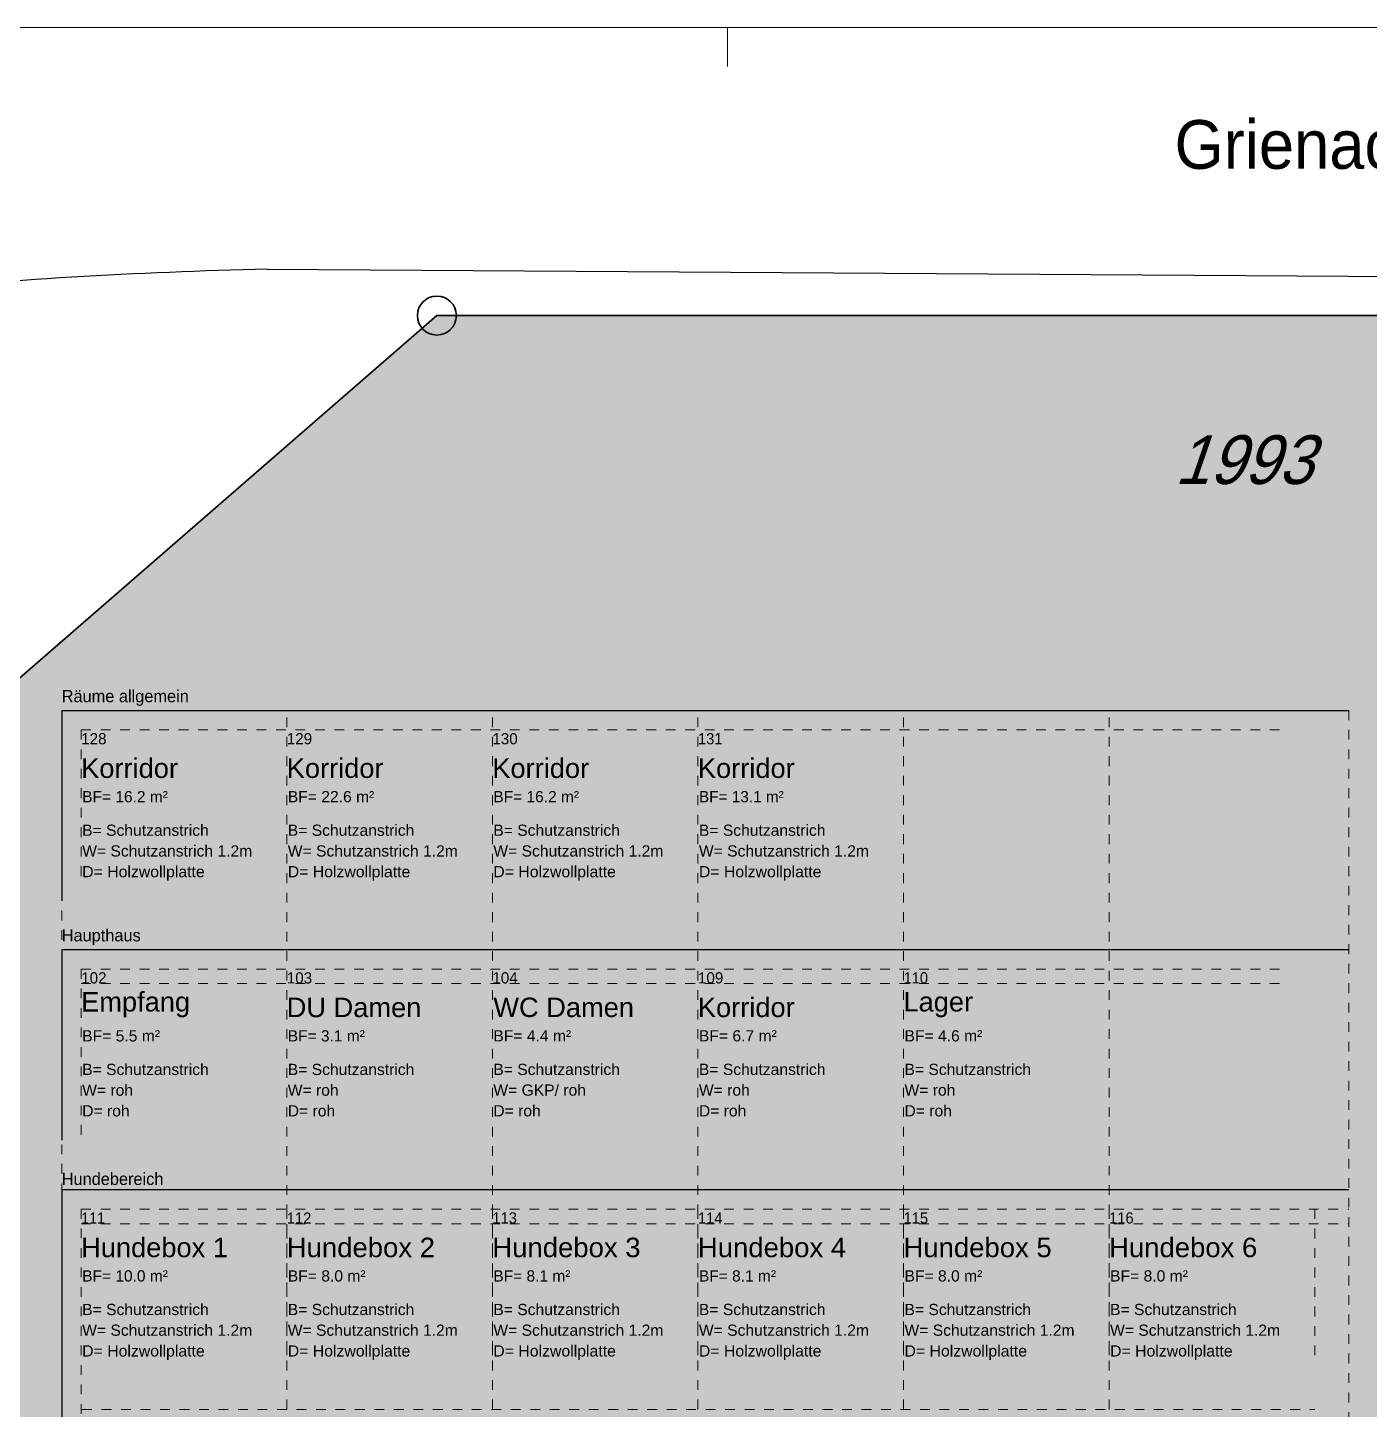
# Model space of a CAD drawing. Header units: metres. Extents: x -117 to -12, y 122 to 163.
# Drawn here: x -103.23 to -89.46, y 144.94 to 159.11 of the extents above; entities that cross this region are included whole.
import ezdxf

# ---------------------------------------------------------------- set-up
doc = ezdxf.new("R2010")
doc.units = ezdxf.units.M
for name, pattern in [('AUSGEZOGEN', [0]), ('STRICHLINIE_S4', [0.165, 0.125, -0.04]), ('VERDECKT2_S2', [0.09, 0.05, -0.04])]:
    doc.linetypes.add(name, pattern=pattern)
for name, color, linetype, lineweight in [('XR$1$Flurname', 117, 'AUSGEZOGEN', 50), ('XR$1$Gartenanlagen', 117, 'STRICHLINIE_S4', 13), ('XR$1$Hilfskonstruktion', 5, 'VERDECKT2_S2', 13), ('XR$1$Parzelle', 117, 'AUSGEZOGEN', 35), ('XR$1$Parzellennummer', 117, 'AUSGEZOGEN', 50), ('XR$1$Plankopf', 7, 'AUSGEZOGEN', 13), ('XR$1$Raumbezeichnung', 7, 'AUSGEZOGEN', 18), ('XR$1$Strasse__Wege', 117, 'AUSGEZOGEN', 25), ('XR$1$Text_Werkplan_Ausfuehrung', 7, 'AUSGEZOGEN', 25)]:
    doc.layers.add(name, color=color, linetype=linetype, lineweight=lineweight)
doc.styles.add('ARIAL', font='ARIAL.TTF')

# ---------------------------------------------------------------- blocks, each defined once
blk = doc.blocks.new('COMPLEXOBJECT_19')
at = {"layer": 'XR$1$Parzelle', "color": 7}
for p, q in [((-99.026, 156.159), (-104.676, 151.253)), ((-13.234, 156.158), (-99.026, 156.158))]:
    blk.add_line(p, q, dxfattribs=at)
blk.add_circle((-99.026, 156.158), 0.2, dxfattribs=at)

msp = doc.modelspace()

# ---------------------------------------------------------------- hatches: boundary and pattern name
at = {"layer": 'XR$1$Gartenanlagen', "linetype": 'AUSGEZOGEN', "lineweight": -3}
h = msp.add_hatch(color=254, dxfattribs=at)
h.paths.add_polyline_path([(-28.4581, 146.738), (-28.4581, 149.458), (-28.4581, 149.758), (-30.393, 151.7134), (-32.1607, 149.9457), (-33.9285, 151.7134), (-35.6963, 149.9457), (-37.464, 151.7134), (-39.2318, 149.9457), (-45.449, 156.158), (-71.7431, 156.158), (-71.7431, 146.738)])
h.paths.add_polyline_path([(-80.8054, 151.7796), (-80.8054, 156.158), (-98.7957, 156.158), (-99.026, 156.1587), (-99.026, 156.158), (-99.1625, 156.0402), (-104.6764, 151.253), (-108.8664, 122.9999), (-31.5181, 122.8431), (-31.5181, 132.438), (-71.6081, 132.438), (-71.6081, 135.438), (-72.4331, 135.438), (-72.4331, 135.378), (-73.4331, 135.378), (-73.4331, 135.438), (-80.1306, 135.438), (-80.1306, 143.738), (-75.4451, 143.738), (-75.4451, 151.7796)])
h.paths.add_polyline_path([(-83.0212, 153.948), (-83.0212, 154.448), (-86.9116, 154.448), (-86.9116, 153.948)])
h.paths.add_polyline_path([(-86.9116, 145.648), (-86.9116, 145.148), (-83.0212, 145.148), (-83.0212, 145.648)])
h.paths.add_polyline_path([(-87.8415, 144.748), (-87.8415, 155.348), (-82.6212, 155.348), (-82.6212, 144.748)], flags=16)

# ---------------------------------------------------------------- linework, layer by layer
at = {"layer": 'XR$1$Hilfskonstruktion'}
for p, q in [((-100.5664, 144.9358), (-100.5664, 152.1074)), ((-98.4564, 144.9358), (-98.4564, 152.1074)), ((-96.3464, 144.9358), (-96.3464, 152.1074)), ((-94.2364, 144.9358), (-94.2364, 152.1074)), ((-92.1264, 144.9358), (-92.1264, 152.1074)), ((-89.6669, 152.1074), (-89.6669, 124.5503)), ((-102.6764, 151.9074), (-102.6764, 150.3533)), ((-102.6764, 151.9074), (-90.357, 151.9069)), ((-102.8764, 151.253), (-102.8764, 124.5503)), ((-102.6764, 149.4533), (-102.6764, 147.6992)), ((-102.6764, 149.4533), (-90.3269, 149.4533)), ((-102.6764, 149.3033), (-90.3269, 149.3033)), ((-102.6764, 146.9904), (-89.6669, 146.9904)), ((-102.6764, 146.9904), (-102.6764, 133.1082)), ((-100.5664, 146.9899), (-100.5664, 145.4358)), ((-98.4564, 146.9899), (-98.4564, 145.4358)), ((-96.3464, 146.9899), (-96.3464, 145.4358)), ((-94.2364, 146.9899), (-94.2364, 145.4358)), ((-92.1264, 146.9899), (-92.1264, 145.4358)), ((-90.0164, 146.9899), (-90.0164, 145.4358)), ((-102.6764, 146.8404), (-89.6669, 146.8404)), ((-102.6665, 144.9358), (-90.0164, 144.9358))]:
    msp.add_line(p, q, dxfattribs=at)
at = {"layer": 'XR$1$Plankopf'}
for p, q in [((-117.0433, 159.1121), (-12.0433, 159.1121)), ((-96.0433, 159.1121), (-96.0433, 158.7121))]:
    msp.add_line(p, q, dxfattribs=at)
at = {"layer": 'XR$1$Strasse__Wege', "color": 7}
msp.add_line((-100.7668, 156.6343), (-82.6686, 156.515), dxfattribs=at)
msp.add_arc((-99.3695, 98.774), 57.8772, 91.383401, 95.360849, dxfattribs=at)
at = {"layer": 'XR$1$Text_Werkplan_Ausfuehrung', "color": 250, "linetype": 'AUSGEZOGEN', "lineweight": 25}
for p, q in [((-102.8764, 152.1074), (-102.8764, 150.1533)), ((-102.8764, 152.1074), (-89.6669, 152.1074)), ((-102.8764, 149.6533), (-102.8764, 147.6992)), ((-102.8764, 149.6533), (-89.6669, 149.6533)), ((-102.8764, 147.1904), (-89.6669, 147.1904)), ((-102.8764, 147.1904), (-102.8764, 133.1082))]:
    msp.add_line(p, q, dxfattribs=at)

# ---------------------------------------------------------------- block references
at = {"layer": 'XR$1$Parzelle', "color": 7}
msp.add_blockref('COMPLEXOBJECT_19', (0, 0), dxfattribs=at)

# ---------------------------------------------------------------- texts
at = {"layer": 'XR$1$Flurname', "color": 7, "insert": (-91.4546, 157.8381), "char_height": 0.5, "width": 4.607688, "attachment_point": 4, "style": 'ARIAL'}
msp.add_mtext('\\W0.93;Grienackerweg', dxfattribs=at)
at = {"layer": 'XR$1$Parzellennummer', "color": 7, "insert": (-91.4546, 154.6763), "char_height": 0.5, "width": 1.67756, "attachment_point": 4, "style": 'ARIAL'}
msp.add_mtext('\\W0.91;\\Q19.0;1993', dxfattribs=at)
at = {"layer": 'XR$1$Raumbezeichnung', "style": 'ARIAL'}
for s, insert, char_height, width, attachment_point in [('\\W0.97;128', (-102.6764, 151.7574), 0.115, 0.326087, 7), ('\\W0.97;129', (-100.5664, 151.7574), 0.115, 0.326087, 7), ('\\W0.97;130', (-98.4564, 151.7574), 0.115, 0.326087, 7), ('\\W0.94;131', (-96.3464, 151.7574), 0.115, 0.324365, 7), ('\\W1.00;Korridor', (-102.6771, 151.4111), 0.2, 1.100422, 7), ('\\W1.00;Korridor', (-100.5671, 151.4111), 0.2, 1.100422, 7), ('\\W1.00;Korridor', (-98.4571, 151.4111), 0.2, 1.100422, 7), ('\\W1.00;Korridor', (-96.3471, 151.4111), 0.2, 1.100422, 7), ('\\W0.99;BF=\\~16.2\\~m²', (-102.6663, 151.2795), 0.115, 0.946262, 1), ('\\W1.00;BF=\\~22.6\\~m²', (-100.5563, 151.2795), 0.115, 0.946828, 1), ('\\W0.99;BF=\\~16.2\\~m²', (-98.4463, 151.2795), 0.115, 0.946262, 1), ('\\W0.98;BF=\\~13.1\\~m²', (-96.3363, 151.2795), 0.115, 0.945706, 1), ('\\W1.00;B=\\~Schutzanstrich', (-102.6665, 150.935), 0.115, 1.360988, 1), ('\\W1.00;B=\\~Schutzanstrich', (-100.5565, 150.935), 0.115, 1.360988, 1), ('\\W1.00;B=\\~Schutzanstrich', (-98.4465, 150.935), 0.115, 1.360988, 1), ('\\W1.00;B=\\~Schutzanstrich', (-96.3365, 150.935), 0.115, 1.360988, 1), ('\\W1.00;W=\\~Schutzanstrich\\~1.2m', (-102.6665, 150.7225), 0.115, 1.807261, 1), ('\\W1.00;W=\\~Schutzanstrich\\~1.2m', (-100.5565, 150.7225), 0.115, 1.807261, 1), ('\\W1.00;W=\\~Schutzanstrich\\~1.2m', (-98.4465, 150.7225), 0.115, 1.807261, 1), ('\\W1.00;W=\\~Schutzanstrich\\~1.2m', (-96.3365, 150.7225), 0.115, 1.807261, 1), ('\\W1.01;D=\\~Holzwollplatte', (-102.6665, 150.51), 0.115, 1.31134, 1), ('\\W1.01;D=\\~Holzwollplatte', (-100.5565, 150.51), 0.115, 1.31134, 1), ('\\W1.01;D=\\~Holzwollplatte', (-98.4465, 150.51), 0.115, 1.31134, 1), ('\\W1.01;D=\\~Holzwollplatte', (-96.3365, 150.51), 0.115, 1.31134, 1), ('\\W0.97;102', (-102.6764, 149.3033), 0.115, 0.326087, 7), ('\\W0.97;103', (-100.5664, 149.3033), 0.115, 0.326087, 7), ('\\W0.97;104', (-98.4564, 149.3038), 0.115, 0.326087, 7), ('\\W0.97;109', (-96.3464, 149.3038), 0.115, 0.326087, 7), ('\\W0.94;110', (-94.2364, 149.3038), 0.115, 0.324365, 7), ('\\W1.00;Empfang', (-102.6771, 148.957), 0.2, 1.223613, 7), ('\\W1.00;DU\\~Damen', (-100.5671, 148.957), 0.2, 1.490463, 7), ('\\W1.00;WC\\~Damen', (-98.4465, 148.9575), 0.2, 1.550304, 7), ('\\W1.00;Korridor', (-96.3471, 148.9575), 0.2, 1.100422, 7), ('\\W1.00;Lager', (-94.2371, 148.9575), 0.2, 0.820446, 7), ('\\W1.00;BF=\\~5.5\\~m²', (-102.6663, 148.8254), 0.115, 0.856684, 1), ('\\W0.99;BF=\\~3.1\\~m²', (-100.5563, 148.8254), 0.115, 0.856055, 1), ('\\W1.00;BF=\\~4.4\\~m²', (-98.4463, 148.8259), 0.115, 0.856684, 1), ('\\W1.00;BF=\\~6.7\\~m²', (-96.3363, 148.8259), 0.115, 0.856684, 1), ('\\W1.00;BF=\\~4.6\\~m²', (-94.2263, 148.8259), 0.115, 0.856684, 1), ('\\W1.00;B=\\~Schutzanstrich', (-102.6665, 148.4809), 0.115, 1.360988, 1), ('\\W1.00;B=\\~Schutzanstrich', (-100.5565, 148.4809), 0.115, 1.360988, 1), ('\\W1.00;B=\\~Schutzanstrich', (-98.4465, 148.4814), 0.115, 1.360988, 1), ('\\W1.00;B=\\~Schutzanstrich', (-96.3365, 148.4814), 0.115, 1.360988, 1), ('\\W1.00;B=\\~Schutzanstrich', (-94.2265, 148.4814), 0.115, 1.360988, 1), ('\\W1.00;W=\\~roh', (-102.6665, 148.2684), 0.115, 0.580712, 1), ('\\W1.00;W=\\~roh', (-100.5565, 148.2684), 0.115, 0.580712, 1), ('\\W1.00;W=\\~GKP/\\~roh', (-98.4465, 148.2689), 0.115, 1.008095, 1), ('\\W1.00;W=\\~roh', (-96.3365, 148.2689), 0.115, 0.580712, 1), ('\\W1.00;W=\\~roh', (-94.2265, 148.2689), 0.115, 0.580712, 1), ('\\W1.00;D=\\~roh', (-102.6665, 148.0559), 0.115, 0.546345, 1), ('\\W1.00;D=\\~roh', (-100.5565, 148.0559), 0.115, 0.546345, 1), ('\\W1.00;D=\\~roh', (-98.4465, 148.0564), 0.115, 0.546345, 1), ('\\W1.00;D=\\~roh', (-96.3365, 148.0564), 0.115, 0.546345, 1), ('\\W1.00;D=\\~roh', (-94.2265, 148.0564), 0.115, 0.546345, 1), ('\\W0.91;111', (-102.6764, 146.8404), 0.115, 0.322746, 7), ('\\W0.94;112', (-100.5664, 146.8404), 0.115, 0.324365, 7), ('\\W0.94;113', (-98.4564, 146.8404), 0.115, 0.324365, 7), ('\\W0.94;114', (-96.3464, 146.8404), 0.115, 0.324365, 7), ('\\W0.94;115', (-94.2364, 146.8404), 0.115, 0.324365, 7), ('\\W0.94;116', (-92.1264, 146.8404), 0.115, 0.324365, 7), ('\\W1.00;Hundebox\\~1', (-102.6771, 146.4941), 0.2, 1.616212, 7), ('\\W1.01;Hundebox\\~2', (-100.5671, 146.4941), 0.2, 1.617228, 7), ('\\W1.01;Hundebox\\~3', (-98.4571, 146.4941), 0.2, 1.617228, 7), ('\\W1.01;Hundebox\\~4', (-96.3471, 146.4941), 0.2, 1.617228, 7), ('\\W1.01;Hundebox\\~5', (-94.2371, 146.4941), 0.2, 1.617228, 7), ('\\W1.01;Hundebox\\~6', (-92.1271, 146.4941), 0.2, 1.617228, 7), ('\\W0.99;BF=\\~10.0\\~m²', (-102.6663, 146.3624), 0.115, 0.946262, 1), ('\\W1.00;BF=\\~8.0\\~m²', (-100.5563, 146.3624), 0.115, 0.856684, 1), ('\\W0.99;BF=\\~8.1\\~m²', (-98.4463, 146.3624), 0.115, 0.856055, 1), ('\\W0.99;BF=\\~8.1\\~m²', (-96.3363, 146.3624), 0.115, 0.856055, 1), ('\\W1.00;BF=\\~8.0\\~m²', (-94.2263, 146.3624), 0.115, 0.856684, 1), ('\\W1.00;BF=\\~8.0\\~m²', (-92.1163, 146.3624), 0.115, 0.856684, 1), ('\\W1.00;B=\\~Schutzanstrich', (-102.6665, 146.0179), 0.115, 1.360988, 1), ('\\W1.00;B=\\~Schutzanstrich', (-100.5565, 146.0179), 0.115, 1.360988, 1), ('\\W1.00;B=\\~Schutzanstrich', (-98.4465, 146.0179), 0.115, 1.360988, 1), ('\\W1.00;B=\\~Schutzanstrich', (-96.3365, 146.0179), 0.115, 1.360988, 1), ('\\W1.00;B=\\~Schutzanstrich', (-94.2265, 146.0179), 0.115, 1.360988, 1), ('\\W1.00;B=\\~Schutzanstrich', (-92.1165, 146.0179), 0.115, 1.360988, 1), ('\\W1.00;W=\\~Schutzanstrich\\~1.2m', (-102.6665, 145.8054), 0.115, 1.807261, 1), ('\\W1.00;W=\\~Schutzanstrich\\~1.2m', (-100.5565, 145.8054), 0.115, 1.807261, 1), ('\\W1.00;W=\\~Schutzanstrich\\~1.2m', (-98.4465, 145.8054), 0.115, 1.807261, 1), ('\\W1.00;W=\\~Schutzanstrich\\~1.2m', (-96.3365, 145.8054), 0.115, 1.807261, 1), ('\\W1.00;W=\\~Schutzanstrich\\~1.2m', (-94.2265, 145.8054), 0.115, 1.807261, 1), ('\\W1.00;W=\\~Schutzanstrich\\~1.2m', (-92.1165, 145.8054), 0.115, 1.807261, 1), ('\\W1.01;D=\\~Holzwollplatte', (-102.6665, 145.5929), 0.115, 1.31134, 1), ('\\W1.01;D=\\~Holzwollplatte', (-100.5565, 145.5929), 0.115, 1.31134, 1), ('\\W1.01;D=\\~Holzwollplatte', (-98.4465, 145.5929), 0.115, 1.31134, 1), ('\\W1.01;D=\\~Holzwollplatte', (-96.3365, 145.5929), 0.115, 1.31134, 1), ('\\W1.01;D=\\~Holzwollplatte', (-94.2265, 145.5929), 0.115, 1.31134, 1), ('\\W1.01;D=\\~Holzwollplatte', (-92.1165, 145.5929), 0.115, 1.31134, 1)]:
    msp.add_mtext(s, dxfattribs=dict(at, insert=insert, char_height=char_height, width=width, attachment_point=attachment_point))
at = {"layer": 'XR$1$Text_Werkplan_Ausfuehrung', "color": 250, "linetype": 'AUSGEZOGEN', "lineweight": 25, "char_height": 0.125, "attachment_point": 7, "style": 'ARIAL'}
for s, insert, width in [('\\W0.96;Räume\\~allgemein', (-102.8764, 152.1533), 1.363506), ('\\W0.96;Haupthaus', (-102.8764, 149.6992), 0.869356), ('\\W0.96;Hundebereich', (-102.8764, 147.2362), 1.103603)]:
    msp.add_mtext(s, dxfattribs=dict(at, insert=insert, width=width))

doc.saveas('drawing.dxf')
